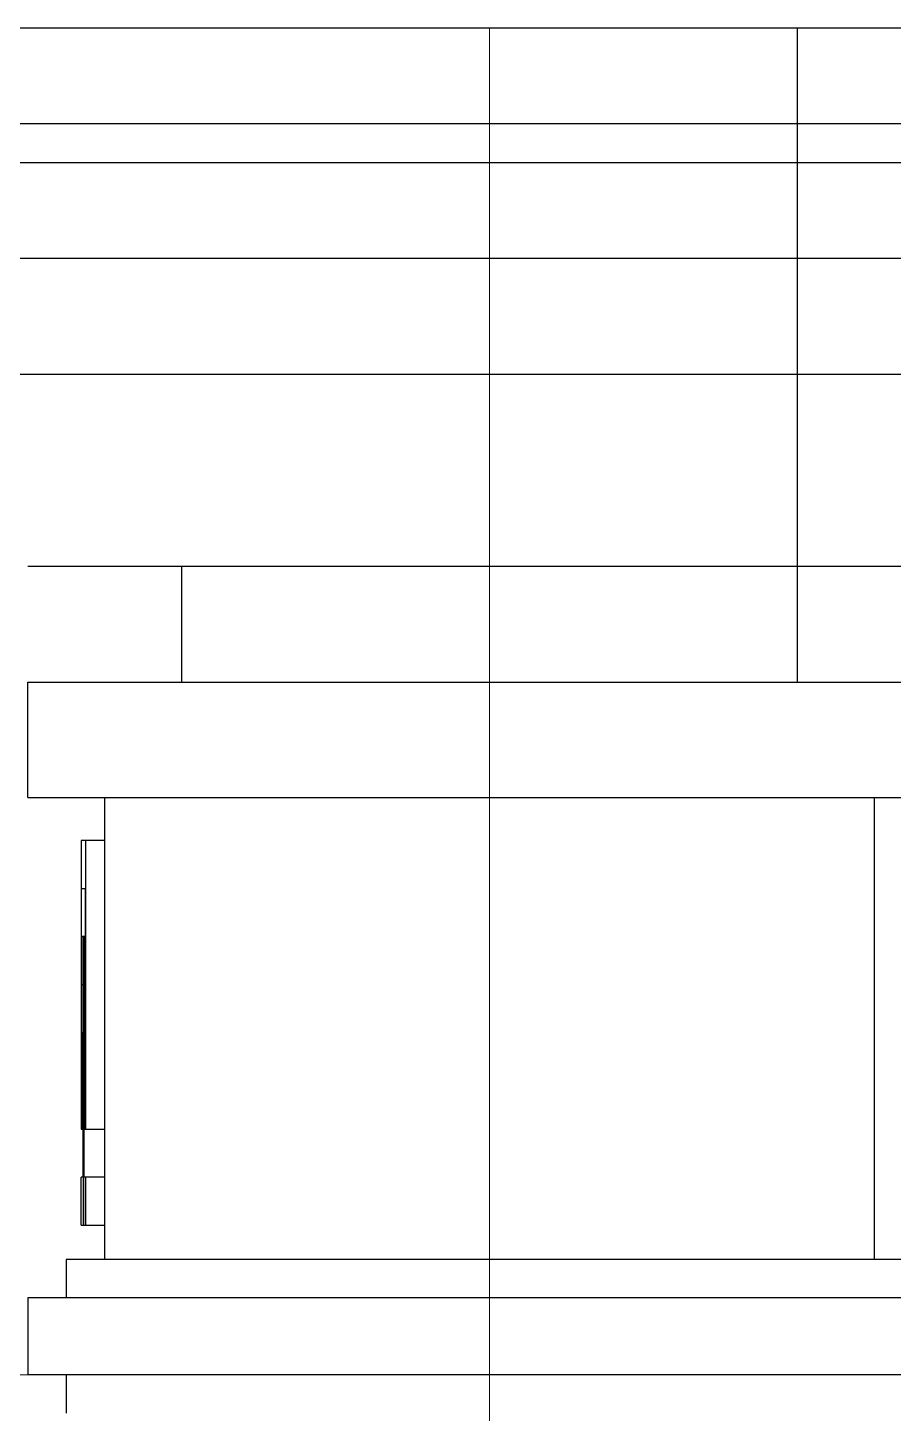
# Model space of a CAD drawing. Extents: x 1188826 to 1909461, y 608442 to 1651179.
# Drawn here: x 1689242 to 1690367, y 1034213 to 1036013 of the extents above; entities that cross this region are included whole.
import ezdxf

# ---------------------------------------------------------------- set-up
doc = ezdxf.new("R2010")
doc.units = 0
doc.header["$LTSCALE"] = 1000
doc.header["$MEASUREMENT"] = 0
doc.linetypes.add('ACAD_ISO10W100', pattern=[18.5, 12, -3, 0.5, -3])
doc.linetypes.add('DOTE', pattern=[2.42, 2, -0.2, 0.02, -0.2])
doc.layers.add('DOTE', color=19, linetype='DOTE', lineweight=9)
doc.layers.add('分缝', color=37, linetype='Continuous')
doc.layers.add('立面线', color=40, linetype='Continuous')

msp = doc.modelspace()

# ---------------------------------------------------------------- linework, layer by layer
at = {"layer": 'DOTE', "linetype": 'ACAD_ISO10W100', "ltscale": 100}
for p, q in [((1687342.5, 1036013.4), (1705542.3, 1036013.4)), ((1689842.5, 1036013.4), (1689842.5, 1027963.4)), ((1687342.5, 1034263.4), (1705542.3, 1034263.4))]:
    msp.add_line(p, q, dxfattribs=at)
at = {"layer": '分缝'}
msp.add_line((1690242.5, 1035163.4), (1690242.5, 1036013.4), dxfattribs=at)
at = {"layer": '立面线'}
for p, q in [((1687842.5, 1036013.4), (1705042.3, 1036013.4)), ((1705042.3, 1035888.4), (1687842.5, 1035888.4)), ((1687842.5, 1035838.4), (1705042.3, 1035838.4)), ((1705042.3, 1035713.4), (1687842.5, 1035713.4)), ((1688242.5, 1035563.4), (1704642.3, 1035563.4)), ((1703642.3, 1035313.4), (1689242.5, 1035313.4)), ((1689442.5, 1035163.4), (1689442.5, 1035313.4)), ((1689242.5, 1035013.4), (1689242.5, 1035163.4)), ((1689242.5, 1035163.4), (1703642.3, 1035163.4)), ((1689242.5, 1035013.4), (1703642.3, 1035013.4)), ((1689342.5, 1034413.4), (1689342.5, 1035013.4)), ((1690342.5, 1034413.4), (1690342.5, 1035013.4)), ((1689312, 1034957.7), (1689312, 1034582.7)), ((1689342.5, 1034957.7), (1689312, 1034957.7)), ((1689317.8, 1034582.7), (1689317.8, 1034957.7)), ((1689312.5, 1034895.2), (1689317.3, 1034895.2)), ((1689312.5, 1034645.2), (1689312.5, 1034895.2)), ((1689317.3, 1034895.2), (1689317.3, 1034645.2)), ((1689312.9, 1034770.2), (1689312.9, 1034832.7)), ((1689317.3, 1034832.7), (1689312.9, 1034832.7)), ((1689314.7, 1034832.7), (1689314.7, 1034457.7)), ((1689315.1, 1034832.7), (1689315.1, 1034457.7)), ((1689316.9, 1034770.2), (1689316.9, 1034832.7)), ((1689314.3, 1034770.2), (1689312.9, 1034770.2)), ((1689314.3, 1034520.2), (1689314.3, 1034770.2)), ((1689315.1, 1034770.2), (1689314.7, 1034770.2)), ((1689315.6, 1034770.2), (1689317.3, 1034770.2)), ((1689315.6, 1034520.2), (1689315.6, 1034770.2)), ((1689313.4, 1034707.7), (1689313.4, 1034645.2)), ((1689314.3, 1034707.7), (1689313.4, 1034707.7)), ((1689313.8, 1034582.7), (1689313.8, 1034707.7)), ((1689317.3, 1034707.7), (1689316, 1034707.7)), ((1689316, 1034707.7), (1689316, 1034582.7)), ((1689316.5, 1034645.2), (1689316.5, 1034707.7)), ((1689312.5, 1034645.2), (1689313.4, 1034645.2)), ((1689314.3, 1034645.2), (1689313.8, 1034645.2)), ((1689317.3, 1034645.2), (1689316.5, 1034645.2)), ((1689312, 1034582.7), (1689314.3, 1034582.7)), ((1689316, 1034582.7), (1689342.5, 1034582.7)), ((1689312, 1034457.7), (1689312, 1034520.2)), ((1689314.3, 1034520.2), (1689312, 1034520.2)), ((1689315.1, 1034520.2), (1689314.7, 1034520.2)), ((1689342.5, 1034520.2), (1689315.6, 1034520.2)), ((1689317.8, 1034457.7), (1689317.8, 1034520.2)), ((1689312, 1034457.7), (1689342.5, 1034457.7)), ((1689292.5, 1034413.4), (1689292.5, 1034363.4)), ((1693092.5, 1034413.4), (1689292.5, 1034413.4)), ((1689242.5, 1034363.4), (1689242.5, 1034263.4)), ((1690442.5, 1034363.4), (1689242.5, 1034363.4)), ((1690442.5, 1034263.4), (1689242.5, 1034263.4)), ((1689292.5, 1034263.4), (1689292.5, 1034213.4))]:
    msp.add_line(p, q, dxfattribs=at)

doc.saveas('drawing.dxf')
